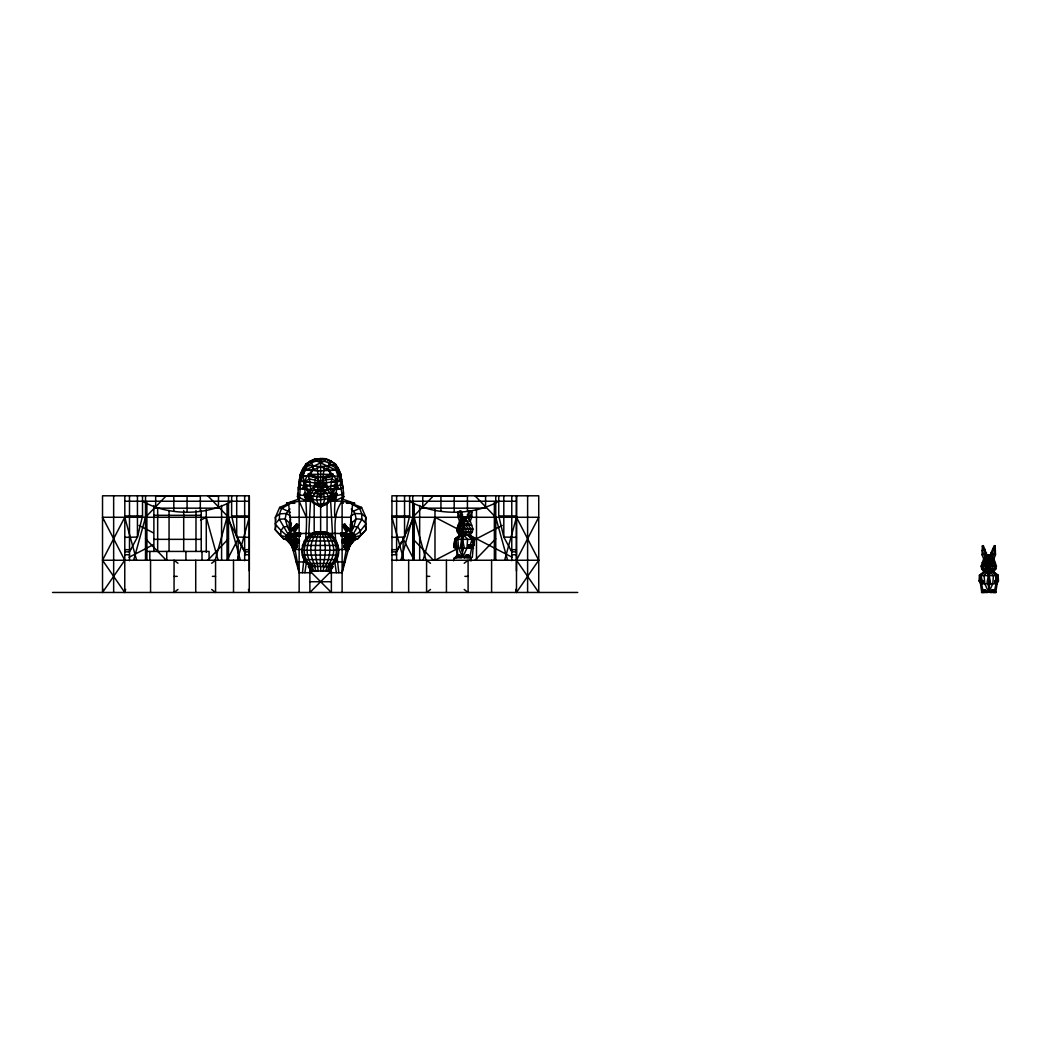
<?xml version="1.0" encoding="UTF-8"?>
<svg xmlns="http://www.w3.org/2000/svg" width="1051" height="1051" viewBox="0 0 1051 1051"><rect width="100%" height="100%" fill="white"/><g stroke="black" fill="none" stroke-linecap="round" stroke-linejoin="round"><path stroke-width="1.5" d="M289.222 525.789L290.628 519.049M320.634 506.017L320.634 531.74M320.634 487.795L320.634 458.538C334.941 457.369 341.522 473.055 340.366 485.168C341.299 490.449 342.836 495.783 342.114 501.169C333.062 513.742 334.783 528.561 335.886 543.065M289.958 508.973L286.253 513.519L285.136 518.866L287.422 526.512L290.102 529.704L289.222 522.807L285.136 518.866L279.356 519.273L275.257 523.779C278.568 528.535 288.828 539.386 294.175 537.639L295.423 537.6L298.458 540.188L297.761 542.894L288.408 537.245L280.84 535.629L275.257 529.757L275.375 517.289L279.684 507.397L291.035 502.47L292.244 502.391L281.458 508.605L279.566 513.821L279.356 519.273L288.618 535.064L294.175 537.639L299.364 541.922L298.681 543.209L293.649 539.754L295.16 533.54L292.585 528.745L296.316 524.318L298.234 524.672L298.261 526.84L295.331 531.254L293.334 530.098L293.111 527.838L295.016 528.062M299.364 541.922L299.377 540.503L295.423 537.6L295.712 536.496L300.074 535.852L300.586 533.146L286.634 535.09L285.885 536.352L286.371 539.794L294.976 549.266L294.766 550.435L293.4 550.461L291.035 544.589L285.806 538.099L283.534 538.821L280.84 535.629L280.867 530.702L283.586 526.919L287.422 526.512L289.997 532.253M469.968 535.209L472.306 532.082L472.924 529.06L470.257 521.125L471.952 516.711L471.794 511.955L468.943 510.786L467.13 516.934L464.148 521.06L463.465 525.224L465.908 529.06L465.935 532.082L462.44 539.347L464.069 546.651L462.427 551.722L460.456 546.651L461.586 539.347L461.153 535.209L458.722 532.082L458.735 529.06C462.177 523.976 464.227 516.475 460.877 510.786L458.026 511.955L457.868 516.711L459.563 521.125L456.896 529.06L457.513 532.082L459.852 535.209L469.968 535.209L474.592 538.835L474.067 545.127L471.623 548.188L469.771 557.358L472.293 557.358L473.37 545.456M995.455 574.345L993.602 571.797L995.822 568.919L996.414 566.134L993.878 558.83L995.494 554.757L995.179 545.981L994.22 545.6L991.014 552.984L989.832 558.764L989.858 562.613L992.197 566.134L992.21 568.919L989.175 575.62L990.489 582.346L988.794 587.023L987.047 582.346L988.374 575.62L985.339 568.919L985.352 566.134L987.69 562.613L987.336 556.11L983.316 545.6L982.37 545.981L982.054 554.757L983.67 558.83L981.135 566.134L981.726 568.919L983.946 571.797L993.602 571.797L998.122 575.147L998.45 580.94L996.033 583.765L994.561 590.807M346.843 527.852L348.669 528.745L345.924 531.254L342.994 526.84L343.02 524.672L344.938 524.318C354.489 538.546 355.514 537.455 365.998 523.779L365.879 517.289L361.57 507.397L349.011 502.391L359.797 508.605L361.689 513.821L361.899 519.273L352.65 535.064L347.08 537.639L341.89 541.922L342.587 543.209L352.86 537.245L360.414 535.629L365.998 529.757L365.998 523.779L361.899 519.273L356.118 518.866L352.032 522.807L351.152 529.704L353.845 526.512L356.118 518.866L355.002 513.519L351.297 508.973M340.524 534.342L341.588 532.831L346.094 533.54L346.58 535.668L344.859 536.733L341.181 535.852L340.524 534.342L346.58 535.668L352.65 535.064L353.661 539.202L347.29 543.866L346.278 549.266L346.488 550.435L347.855 550.461L350.154 545.522L347.973 541.015L346.094 533.54L346.528 531.044L343.913 526.525L343.927 524.357L342.994 526.84L344.925 525.855L344.938 524.318L342.744 525.237L342.994 526.84M349.352 546.178L354.883 539.794L355.383 536.352L347.934 530.098L344.925 525.855L344.938 524.318M298.392 490.108C299.01 480.635 299.68 469.784 307.549 463.255L307.339 464.122M320.686 571.127L320.752 566.476M308.6 536.601L310.689 497.438L308.915 494.876L310.82 489.477L315.642 485.378C319.373 480.084 317.862 473.804 317.179 467.813M461.862 533.317L463.031 521.06L464.91 516.934M988.768 554.954L988.794 592.212L992.775 583.765L993.418 575.62L988.768 570.062L985.339 568.919M463.465 525.224L463.662 530.637L461.862 532.082L462.742 535.209L462.217 548.188M305.552 539.833C307.707 518.314 305.999 497.202 303.253 476.037C307.023 451.799 340.209 458.801 339.893 481.174L318.795 483.447L301.361 481.174L299.482 479.479M471.268 560.853L470.677 557.884L470.086 560.853M326.178 504.467L328.7 502.417L330.789 496.19L330.185 493.05L327.518 489.963L325.771 477.903L333.246 476.037L331.722 478.993L330.448 489.477L332.339 494.876L328.766 501.931L326.178 504.467L320.634 506.832L312.554 502.417L310.925 498.752L311.083 493.05L313.737 489.963L315.642 485.378L318.926 486.153L325.613 485.378L330.448 489.477L336.964 489.477L343.086 487.861C340.695 479.309 342.009 469.114 333.706 463.255L333.929 464.122M324.089 467.813L321.869 487.795L304.304 484.38L308.915 494.863M471.899 542.237L472.03 539.347L467.748 535.209L470.467 532.082L471.098 529.06L468.391 525.224L465.514 518.182L462.506 518.182L459.629 525.224L456.922 529.06L457.553 532.082L460.272 535.209L455.989 539.347L457.934 555.821M996.23 579.613L996.427 575.62L992.341 571.797L994.929 568.919L995.533 566.134L990.213 556.11L987.336 556.11L982.002 566.134L982.619 568.919L985.207 571.797L981.122 575.62L981.516 583.765L983.276 592.212L981.726 592.212L980.491 583.765L997.057 583.765L996.847 581.242M979.427 575.147L979.098 580.94L981.516 583.765L982.869 582.819L982.869 580.861L979.098 580.94L981.516 583.765L982.12 580.848L981.122 575.62L979.427 575.147L983.946 571.797M350.154 545.522L355.448 538.099L357.734 538.821L360.414 535.629L360.388 530.702L357.668 526.919L353.845 526.512L351.257 532.253M987.69 562.613L987.086 567.593L988.768 568.919L990.462 567.593L989.858 562.613M300.665 473.554L300.336 474.421C304.659 477.877 310.925 474.579 315.484 477.903L313.737 489.963L317.1 491.71L324.155 491.71C329.199 488.702 335.348 488.505 341.076 488.649M349.786 531.78L352.676 503.284L342.114 501.169L327.781 501.117M300.731 534.342L294.674 535.668L288.618 535.064L286.713 539.912L283.534 538.821L275.257 529.757L275.94 525.789M346.081 529.651L345.74 533.199L353.044 534.486L345.345 524.935L342.744 525.237M346.528 531.044L346.685 529.441M348.157 527.838L346.423 532.962L344.846 533.501L353.044 534.486L341.444 534.013L342.087 535.537L345.556 536.496L348.814 545.088L350.219 544.589L347.25 544.352L347.789 545.443L347.474 544.26M340.59 473.554L342.166 484.38C335.755 487.165 328.477 485.431 321.869 487.795M302.452 572.716L304.33 555.729M288.618 535.064L287.593 539.202L296.71 547.807L297.459 545.692L295.239 541.252L296.395 536.733L300.074 535.852L300.586 533.146M344.859 536.733L346.015 541.252L343.808 545.692L344.544 547.807L349.063 541.712L353.254 538.23L355.448 538.099L354.555 539.912L357.734 538.821L365.998 529.757L365.328 525.789M329.804 566.476C345.976 557.95 338.593 530.9 320.332 531.78C302.071 530.9 294.687 557.95 310.86 566.476M460.811 532.082L460.666 533.317L463.071 533.317L463.215 532.082M322.46 483.447L324.378 486.009L323.025 489.779L326.9 493.523L328.306 496.676L328.503 499.264L327.071 502.904L327.071 533.343L340.76 533.488M336.556 478.179L333.351 491.737L331.945 492.564C334.927 504.992 313.474 508.382 310.873 498.266L306.787 501.13L297.459 496.637L300.336 474.421L303.476 467.629L303.778 468.496L305.552 466.316M334.901 517.315C333.482 503.35 337.174 489.884 338.015 476.037L335.939 470.112L316.614 460.969L315.287 458.88C297.801 464.608 301.269 486.652 299.154 501.169L299.154 533.527M304.895 572.716L306.472 561.917L296.146 561.97L292.112 546.573M997.057 583.765L995.822 592.212L994.272 592.212M293.111 527.838L287.094 535.209L286.857 536.733L285.885 536.352L293.282 541.015L296.408 546.546L296.014 547.571L292.191 541.712L288 538.23L285.806 538.099L286.713 539.912L288.105 537.14M296.395 536.733L294.674 535.668L295.16 533.54L299.68 532.831L299.811 534.013L298.563 532.857L297.959 533.672L299.167 535.537L299.811 534.013L297.959 533.672L288.21 534.486L298.234 524.672L298.261 526.84L297.341 526.525L297.328 524.357L297.341 526.525L294.727 531.044L295.528 533.199L295.173 529.651M348.039 528.968L354.634 535.09L347.828 538.519L343.493 542.894L342.797 540.188L345.832 537.6L347.828 538.519L347.618 539.754L342.587 543.209L341.89 540.503L345.832 537.6M461.192 525.224L460.115 530.637L461.862 532.082M349.063 541.712L345.989 546.967L344.846 546.546L344.505 545.443L346.817 540.976L349.063 541.712L348.42 541.935M365.117 521.69L365.879 517.289L361.689 513.821L355.002 513.519L351.021 515.791M338.08 480.346L332.352 494.863M323.13 571.127L323.984 566.476M298.208 534.775L298.563 532.857M299.167 535.537L299.68 532.831L297.499 533.277M992.341 571.797L997.635 575.147L997.714 580.848L996.033 583.765L994.666 582.819L994.666 580.861L998.45 580.94L996.033 583.765L995.415 580.848L996.427 575.62L998.122 575.147M453.782 545.127L456.331 545.022L454.636 545.035L456.41 548.188L453.782 545.127L454.636 545.035L454.636 547.151L456.41 548.188L456.265 547.151L454.124 547.558L454.925 538.835L455.989 539.347L456.41 548.188L454.124 547.558L453.782 545.127L455.004 538.835L459.852 535.209L458.394 537.284M462.742 535.209L461.928 539.347L462.703 557.358L466.933 548.188L467.616 539.347L462.322 533.317L458.722 532.082M330.08 572.716L342.114 572.716L346.817 546.573M342.114 572.716L349.142 546.573M348.853 547.61L347.855 550.461L347.198 548.937L348.275 543.984M340.669 533.146L341.181 535.852L343.296 533.672L342.692 532.857L341.444 534.013L341.588 532.831L346.094 533.54M296.054 534.998L296.408 533.501L297.105 533.737L294.832 532.962L288.21 534.486L296.316 524.318L298.523 525.237M142.516 495.809L142.516 515.962L137.445 537.061L129.496 551.841L124.819 551.841M409.627 495.809L409.627 515.962L404.556 537.061L396.608 551.841L391.931 551.841M992.945 562.613L993.379 560.879L992.433 560.682L991.172 562.613L994.22 566.134L993.76 568.919L990.278 571.797M293.649 539.754L291.035 544.589L292.441 545.088L295.423 537.6M293.439 538.519L298.458 541.607L296.829 542.132L297.315 540.214L299.377 540.503L298.681 543.209L294.661 540.582M297.761 542.894L298.458 540.188M315.484 477.903L318.138 478.376L312.186 476.537L310.951 474.369L313.487 466.237L324.641 460.969L325.968 458.88M296.408 546.546L292.191 541.712L294.451 540.976L296.763 545.443L295.265 546.967L295.791 545.443L297.459 545.692L296.71 547.807L293.978 543.866L293.465 545.443L293.978 543.866L293.176 543.59M237.408 560.249L249.271 517.276L102.525 517.276L124.767 560.249L102.525 592.462L103.379 589.401M136.63 560.249L124.767 517.276L102.525 560.249L124.767 592.462L125.621 589.401M133.661 560.249L145.524 517.276L166.268 495.796M215.166 560.249L227.029 517.276L245.566 553.089M400.878 560.249L412.741 517.276L433.485 495.796M423.119 560.249L434.983 517.276L457.881 529.139M504.638 560.249L516.488 517.276L538.729 560.249L516.488 592.462L515.647 589.401M298.418 486.994L298.169 487.861C307.628 489.95 317.836 491.145 327.518 489.963L323.327 480.662L322.999 477.009L333.325 474.04M300.494 533.488L314.183 533.343L314.183 502.785L312.751 499.264L312.948 496.676L314.354 493.523L318.23 489.779L327.518 489.963M470.27 545.022L474.067 545.127L471.623 548.188L468.641 547.151L468.641 545.035L470.27 545.022L472.03 539.347L474.592 538.835L473.633 541.423M322.788 566.476C325.902 555.598 326.769 542.684 321.553 532.371L320.332 531.78C302.373 531.241 295.699 557.897 311.175 566.476M295.265 546.967L295.791 545.443M325.416 571.127C329.029 563.034 335.952 555.309 333.062 545.443C331.801 539.097 327.452 532.082 320.332 531.78C303.305 532.292 298.668 557.713 312.121 566.476M296.014 547.571L296.763 545.443M348.078 543.59L345.24 547.571L344.846 546.546L347.973 541.015L355.383 536.352L354.883 539.794M350.219 544.589L348.446 550.001L346.488 550.435M467.629 517.604L470.073 511.246M468.956 519.378L471.794 511.955M313.842 460.758L310.938 460.758L305.696 464.122L306.012 464.91L320.634 466.67L335.243 464.91L335.558 464.122L330.316 460.758L327.426 460.758M289.774 527.379L291.429 523.162M346.935 550.777L346.278 549.266L347.29 546.717M991.369 555.585L995.179 545.981M992.63 557.214L995.35 550.369L992.617 549.292M317.1 491.71L318.085 493.852C315.326 498.082 316.968 503.705 320.634 506.832L327.071 502.904M292.717 546.467L291.915 546.178L293.4 550.461L294.057 548.937L292.979 543.984L291.863 543.971L287.593 539.202M294.319 550.777L294.976 549.266L293.781 544.26M341.785 479.479L339.893 481.174L331.577 481.962M315.825 466.237L313.487 466.237L305.315 470.112L302.386 475.63L301.361 481.174L304.356 481.962L306.8 476.537L313.96 468.851M288.145 533.895L286.857 536.733L286.634 535.09L293.216 528.968M468.391 525.224L469.245 523.345L467.84 523.148L465.554 525.224L468.746 529.06L468.26 532.082L464.319 535.209M304.041 494.876L320.634 497.018L324.155 491.71M327.229 571.429L329.58 566.476M294.608 542.566L295.239 541.252L294.451 540.976M291.101 545.522L291.863 543.971L293.282 548.924L294.766 550.435M302.78 487.861L305.854 487.861L306.288 486.994L304.041 483.513M395.701 553.089L401.627 541.633M403.111 560.249L403.111 538.769L414.225 517.276L426.089 560.249M473.095 545.39L471.623 548.188L468.641 547.151M325.771 477.903L323.13 478.376L329.081 476.537L330.303 474.369L327.781 466.237L331.144 461.218L325.429 459.064L315.287 458.88M328.7 571.429L331.564 566.476M297.972 495.77L297.459 496.637L299.154 501.169L306.366 517.315M462.703 554.297L462.703 557.358L458.551 548.188L457.855 539.347L462.309 532.082M325.061 566.476C331.538 556.688 332.707 537.022 320.332 531.78C305.04 534.171 303.305 557.345 313.632 566.476M329.62 571.429L332.812 566.476M338.475 487.861L335.414 487.861L334.967 486.994L337.213 483.513M992.433 560.682L991.172 562.613L989.832 558.764L987.717 558.764L986.377 562.613L983.329 566.134L983.789 568.919L987.27 571.797L988.768 570.062L992.21 568.919M329.935 571.429L333.246 566.476L308.271 566.476L311.411 571.429M307.93 474.04L318.256 477.009L318.795 483.447L316.89 486.009L318.23 489.779L313.737 489.963M291.482 531.78L288.578 503.284L299.154 501.169L310.623 501.117L311.057 497.872M455.792 557.634L457.855 554.954L459.55 554.954L461.612 557.634L455.07 557.634L457.855 554.954M464.7 557.634L466.421 554.954L468.234 554.954L470.441 557.634L463.885 557.634L466.197 555.191L468.234 554.954M991.435 592.462L992.525 591.148L994.193 591.148L995.271 592.462L993.918 592.462M987.27 571.797L984.117 575.62L984.774 583.765L988.741 592.212L988.768 571.797M464.214 557.634L466.421 554.954M981.792 592.462L983.828 590.005L985.496 590.005L987.533 592.462L981.503 592.462L983.828 590.005M990.016 592.462L992.052 590.005L993.72 590.005L996.046 592.462L990.016 592.462L992.236 590.215L993.918 590.215L993.353 592.462L992.052 590.005M314.183 502.904L320.634 506.832C324.299 503.705 325.941 498.082 323.183 493.852L314.354 493.523L307.904 491.737L305.171 481.148L309.533 478.993L318.795 480.924L331.722 478.993L336.097 481.148M296.829 542.132L297.315 540.214M985.496 590.005L984.196 592.462L983.631 590.215L985.299 590.215L987.441 592.462M352.65 535.064L353.661 539.202L349.392 543.971L347.408 550.12L348.498 549.358L346.278 549.266M207.77 560.249L228.514 538.769M307.772 490.935L308.6 490.068M474.986 560.249L495.744 538.769M331.367 570.982L309.887 592.462L309.887 570.982L331.367 570.982L331.367 592.462L309.887 570.982M298.353 493.221L297.486 494.088L299.18 494.876L305.197 495.704M467.84 523.148L465.554 525.224L464.148 521.06L461.928 521.06L460.522 525.224L457.33 529.06L457.816 532.082L461.153 535.209M328.529 566.476C341.995 557.713 337.358 532.292 320.332 531.78C307.956 537.022 309.125 556.688 315.589 566.476M329.475 566.476C344.964 557.897 338.291 531.241 320.332 531.78L319.11 532.371C313.894 542.684 314.761 555.598 317.875 566.476M177.947 589.453L174.059 592.462L174.059 560.249L177.947 563.27M211.671 563.27L215.56 560.249L215.56 592.462L211.671 589.453M430.49 589.453L426.588 592.462L426.588 560.249L430.49 563.27M464.2 563.27L468.089 560.249L468.089 592.462L464.2 589.453M293.4 550.461L294.057 548.937L292.809 550.001L293.86 550.12L291.035 544.589M287.37 505.045L291.035 502.47M460.272 535.209L455.004 538.835M361.57 507.397L353.556 511.22M985.207 571.797L979.913 575.147L980.163 583.174L982.869 582.819M334.152 488.649L335.414 487.861M231.64 501.248C206.049 515.896 168.094 515.896 142.516 501.248M498.739 501.248C473.16 515.896 435.206 515.896 409.627 501.248M129.01 557.28L153.328 544.694M200.557 520.245L206.272 517.276L218.135 560.249M456.449 549.134L434.983 560.249L434.983 509.617M473.62 540.24L502.233 525.434M307.549 463.255L305.696 464.122L303.24 469.285L317.52 470.993L335.939 470.112L338.291 468.496L335.703 466.316M457.868 516.711L462.558 514.793M331.196 485.996L336.964 484.38M984.918 549.292L982.199 550.369L984.918 557.214M982.054 554.757L986.521 552.984M354.397 536.733L355.383 536.352M459.55 554.954L457.238 555.191L455.228 557.634L456.607 557.634M344.846 546.546L346.094 546.073L343.808 545.692L344.544 547.807M286.857 503.284L299.154 498.949M343.007 525.763L345.345 524.935M341.838 534.184L343.296 533.672M343.151 541.541L344.61 541.029L342.797 540.188L341.89 540.503L341.89 541.922M346.015 541.252L346.817 540.976M343.94 546.862L346.094 546.073M460.18 523.148C459.97 527.326 459.668 521.703 460.522 525.224L460.18 523.148L459.629 525.224M462.322 533.317L465.935 532.082M344.61 541.029L342.797 541.607L344.426 542.132L343.94 540.214M305.289 499.409L311.424 497.649M331.945 492.564L323.183 493.852M985.115 560.682L986.377 562.613L985.115 560.682L984.17 560.879L984.59 562.613M341.181 535.852L343.401 535.445M291.206 502.496L286.437 503.284L294.832 503.284M336.057 495.704L343.769 494.088L342.258 483.513M981.384 580.94L982.12 580.848M306.813 500.276L311.424 499.737M320.634 458.538L315.825 459.064L310.111 461.218L313.487 466.237M336.07 499.632L330.027 500.315L336.07 500.736M333.075 470.244L329.331 470.612L320.634 466.67L311.924 470.612L308.193 470.244M306.695 500.631L311.227 500.315L308.915 494.876L310.965 496.637L304.961 496.637M330.303 474.369L310.951 474.369M295.16 533.54L296.408 533.501M328.267 501.156L330.631 501.117L332.747 538.217M305.289 498.87L311.424 498.791M297.341 526.525L295.909 524.935L297.604 524.909L298.261 526.84M337.699 549.515L348.551 549.502M209.911 495.783L218.477 495.796L218.477 508.172L155.679 508.172L155.679 495.796L198.455 495.77M465.567 495.77L422.778 495.796L422.778 508.172L485.588 508.172L485.588 495.796L477.023 495.783M456.331 545.022L453.861 545.022L456.41 548.188M983.631 592.462L982.278 592.462L983.355 591.148L985.023 591.148L986.101 592.462M306.012 464.91L307.378 464.91M333.89 464.91L335.243 464.91M307.943 465.738L309.572 465.738M331.696 465.738L333.312 465.738M325.429 466.237L327.781 466.237M303.24 469.285L304.606 469.285M305.315 470.112L306.945 470.112M334.323 470.112L335.939 470.112M312.186 476.537L303.253 476.037M329.081 476.537L338.015 476.037L340.918 474.421L335.558 464.122L333.706 463.255M318.256 477.009L322.999 477.009M304.356 481.962L309.677 481.962L310.82 489.477L300.192 488.649M303.594 485.168L306.275 485.168M334.98 485.168L337.673 485.168M310.058 485.996L304.212 485.996L299.088 484.38L298.996 483.513M303.148 486.994L306.288 486.994M334.967 486.994L338.12 486.994M317.928 487.48L323.327 487.48M304.396 493.221L308.928 493.221M332.326 493.221L336.859 493.221M303.884 494.088L310.281 494.088M337.371 494.088L330.973 494.088L337.213 494.876M249.323 570.982L249.323 495.796L102.525 495.796L102.525 592.462M304.475 495.77L310.965 495.77M330.29 495.77L336.793 495.77M336.307 496.637L330.303 496.637L332.339 494.876L330.566 497.438L330.631 501.117L327.781 500.066M304.79 497.438L310.689 497.438M336.465 497.438L330.566 497.438L332.339 494.876L328.306 496.676L320.634 497.018L318.085 493.852M124.819 501.248L249.323 501.248M391.931 501.248L516.435 501.248M346.423 503.284L354.831 503.284L350.062 502.496M153.88 515.318L201.24 515.318M124.819 515.962L142.516 515.962M231.64 495.809L231.64 515.962L249.323 515.962M391.931 515.962L409.627 515.962M498.739 495.809L498.739 515.962L516.435 515.962M290.129 517.276L351.139 517.276M458.026 525.224L471.794 525.224M456.922 529.06L472.924 529.06M460.115 530.637L463.662 530.637M457.513 532.082L472.306 532.082M315.628 532.371L325.035 532.371M314.183 533.343L317.402 533.343M323.853 533.343L327.071 533.343M311.109 534.197L329.554 534.197M307.22 537.127L333.443 537.127M124.819 537.35L137.445 537.061L137.445 495.796M249.323 537.35L236.698 537.061L231.64 515.962M391.931 537.35L404.556 537.061L404.556 495.796M516.435 537.35L503.81 537.061L498.739 515.962M153.88 539.347L201.24 539.347M455.989 539.347L472.03 539.347M304.225 540.963L336.438 540.963M468.641 545.035L472.595 545.022L473.502 538.835L467.748 535.209M302.333 545.443L338.33 545.443M454.636 545.732L456.265 545.732M468.641 545.732L470.02 545.732M454.636 546.428L456.265 546.428M468.641 546.428L470.02 546.428M473.594 548.188L456.226 548.188L457.303 555.821M294.438 546.573L295.068 549.502L302.084 549.515M124.819 549.686L130.652 549.686M243.504 549.686L249.323 549.686M391.931 549.686L397.764 549.686M510.602 549.686L516.435 549.686M301.65 550.264L339 550.264M249.323 551.841L244.66 551.841L236.698 537.061L236.698 495.796M516.435 551.841L511.771 551.841L503.81 537.061L503.81 495.796M124.819 554.744L129.496 554.744M244.66 554.744L249.323 554.744M391.931 554.744L396.608 554.744M511.771 554.744L516.435 554.744M302.254 555.086L338.409 555.086M459.734 557.358L465.567 557.358M304.081 559.605L336.583 559.605M102.525 560.249L249.271 560.249M391.997 560.249L538.729 560.249M345.122 561.97L334.783 561.917L336.359 572.716M982.199 562.613L995.35 562.613M307.023 563.481L333.64 563.481M981.135 566.134L996.414 566.134M322.749 566.647L326.743 566.647M987.086 567.593L990.462 567.593M981.726 568.919L995.822 568.919M296.146 561.97L299.154 572.716L311.175 572.716M981.122 575.62L996.427 575.62M174.059 576.355L177.251 576.355M212.368 576.355L215.56 576.355M426.588 576.355L429.78 576.355M464.897 576.355L468.089 576.355M982.869 580.861L979.834 580.848L981.516 583.765L981.437 580.861L981.516 583.765M994.666 580.861L997.714 580.848L997.386 583.174L994.666 582.819M981.437 581.505L982.869 581.505M994.666 581.505L996.112 581.505M309.887 581.729L331.367 581.729M981.437 582.149L982.869 582.149M994.666 582.149L996.112 582.149M986.009 592.212L991.54 592.212M52.55 592.462L577.735 592.462M175.688 495.77L187.078 495.796L187.078 511.272M467.38 557.634L468.851 557.634L467.682 556.202L465.869 556.202L466.775 557.634L468.01 555.191L470.322 557.634M447.857 495.77L454.19 495.783L454.19 511.272M180.746 495.77L187.078 495.783M329.83 498.791L335.978 498.87M310.623 501.117L313.001 501.156M305.184 499.632L311.227 500.315M329.83 499.737L335.978 500.46M995.415 580.848L996.164 580.94M297.853 535.445L300.074 535.852M343.769 533.277L341.588 532.831L342.087 535.537M329.83 497.649L335.978 499.409M295.909 524.935L298.248 525.763M297.959 533.672L299.417 534.184M296.645 541.029L298.103 541.541M292.979 543.984L294.004 544.352M295.16 546.073L297.328 546.862M354.397 503.284L342.114 498.949L342.114 533.527M991.014 552.984L995.494 554.757M467.261 514.793L471.952 516.711M290.391 512.362L279.684 507.397M470.756 535.8L512.257 557.28M139.021 525.434L153.328 532.844M290.234 515.791L286.253 513.519L279.566 513.821L275.375 517.289L275.887 520.219M305.854 487.861L307.115 488.649M350.233 502.47L353.898 505.045M344.925 525.855L343.651 524.909L343.913 526.525M353.661 539.202L354.555 539.912L353.149 537.14M326.283 467.984L334.454 476.537L336.898 481.962M315.077 504.467L312.489 501.931L308.915 494.876M342.902 493.221L343.808 496.637L342.114 501.169L343.296 503.284M474.986 495.796L495.744 517.276L507.594 560.249M412.741 538.769L433.485 560.249M332.655 490.068L333.495 490.935M207.77 495.796L228.514 517.276L240.377 560.249M145.524 538.769L166.268 560.249M461.087 557.634L458.932 555.191L457.172 557.634L456.331 556.202L458.013 556.202L459.103 557.634M993.72 590.005L995.757 592.462M293.465 547.4L294.976 549.266L293.965 546.717M308.692 566.476L311.727 571.429M343.283 495.77L343.808 496.637L334.481 501.13C328.818 495.284 317.744 503.206 310.873 498.266M309.94 566.476L312.646 571.429M403.111 538.769L414.225 560.249L414.225 503.468M308.009 476.037L309.533 478.993L309.677 481.962M311.924 566.476L314.131 571.429M347.198 548.937L347.855 550.461M982.37 545.981L986.18 555.585M350.377 524.567L351.481 527.379M459.747 511.246L462.19 517.604M458.026 511.955L460.863 519.378M350.627 519.049L352.032 522.807L352.046 527.287M344.505 545.443L345.24 547.571M345.477 545.443L345.989 546.967M454.649 558.567L454.058 557.963L453.625 560.853M314.512 566.476L315.944 571.127M403.847 560.249L391.997 517.276L538.729 517.276L516.488 560.249L538.729 592.462L538.729 495.796L391.931 495.796L391.997 592.462M319.386 487.795L318.795 483.447M248.417 589.401L249.271 592.462L249.271 495.796M102.525 517.276L103.392 520.416M342.797 540.188L343.493 542.894M345.201 534.998L345.556 536.496M299.154 572.716L295.068 549.502M342.692 532.857L343.06 534.775M317.52 566.476L318.23 571.127M309.309 492.564L309.743 495.704M336.937 555.729L338.803 572.716M294.569 529.441L294.727 531.044M296.316 524.318L296.329 525.855M989.924 568.919L989.924 570.062L987.625 570.062L987.625 568.919M527.615 495.796L527.615 592.462M516.488 592.462L516.488 495.796L516.435 570.982M511.771 495.796L511.771 560.722M495.744 495.796L495.744 560.249M494.364 502.247L494.364 560.249M491.592 560.249L491.592 592.462M476.484 509.617L476.484 560.249M467.432 495.796L467.432 511.272M456.265 545.035L456.265 547.151M446.425 560.249L446.425 592.462M440.934 495.796L440.934 511.272M419.664 505.465L419.664 560.249M412.741 495.796L412.741 560.249M408.655 560.249L408.655 592.462M396.608 495.796L396.608 560.722M342.114 535.117L342.114 592.462M320.634 487.48L320.634 506.832M320.332 531.78L320.332 566.476M299.154 535.117L299.154 592.462M244.66 495.796L244.66 560.722M238.143 560.249L238.143 538.769L227.029 560.249L227.029 503.468M233.506 560.249L233.506 592.462M228.514 495.796L228.514 560.249M221.59 505.465L221.59 560.249M209.083 560.249L209.083 551.433L146.036 551.433L146.036 560.249M206.272 509.617L206.272 552.287M202.002 551.433L202.002 560.249M201.24 510.444L201.24 551.433M200.321 495.796L200.321 511.272M195.985 510.444L195.985 551.433M195.722 560.249L195.722 592.462M185.909 551.433L185.909 560.249M183.702 510.444L183.702 551.433M173.822 495.796L173.822 511.272M169.053 510.444L169.053 551.433M166.741 551.433L166.741 560.249M157.663 508.815L157.663 551.433M153.88 505.557L153.88 551.433M150.556 560.249L150.556 592.462M149.82 551.433L149.82 560.249M146.89 502.247L146.89 560.249M145.524 495.796L145.524 560.249M129.496 495.796L129.496 560.722M124.819 495.796L124.767 592.462M113.653 495.796L113.653 592.462M985.063 562.022L985.654 561.313L985.063 562.022M996.112 580.861L996.033 583.765L996.112 580.861M466.618 524.081L467.445 525.027L466.618 524.081M991.842 561.405L992.367 562.482L991.842 561.405M472.595 545.022L472.188 547.558L470.02 547.151L470.02 545.035L471.623 548.188L472.595 545.022M462.69 516.934L459.563 521.125L470.257 521.125L467.13 516.934L462.69 516.934M986.666 554.954L983.67 558.83L993.878 558.83L990.883 554.954L986.666 554.954"/></g></svg>
